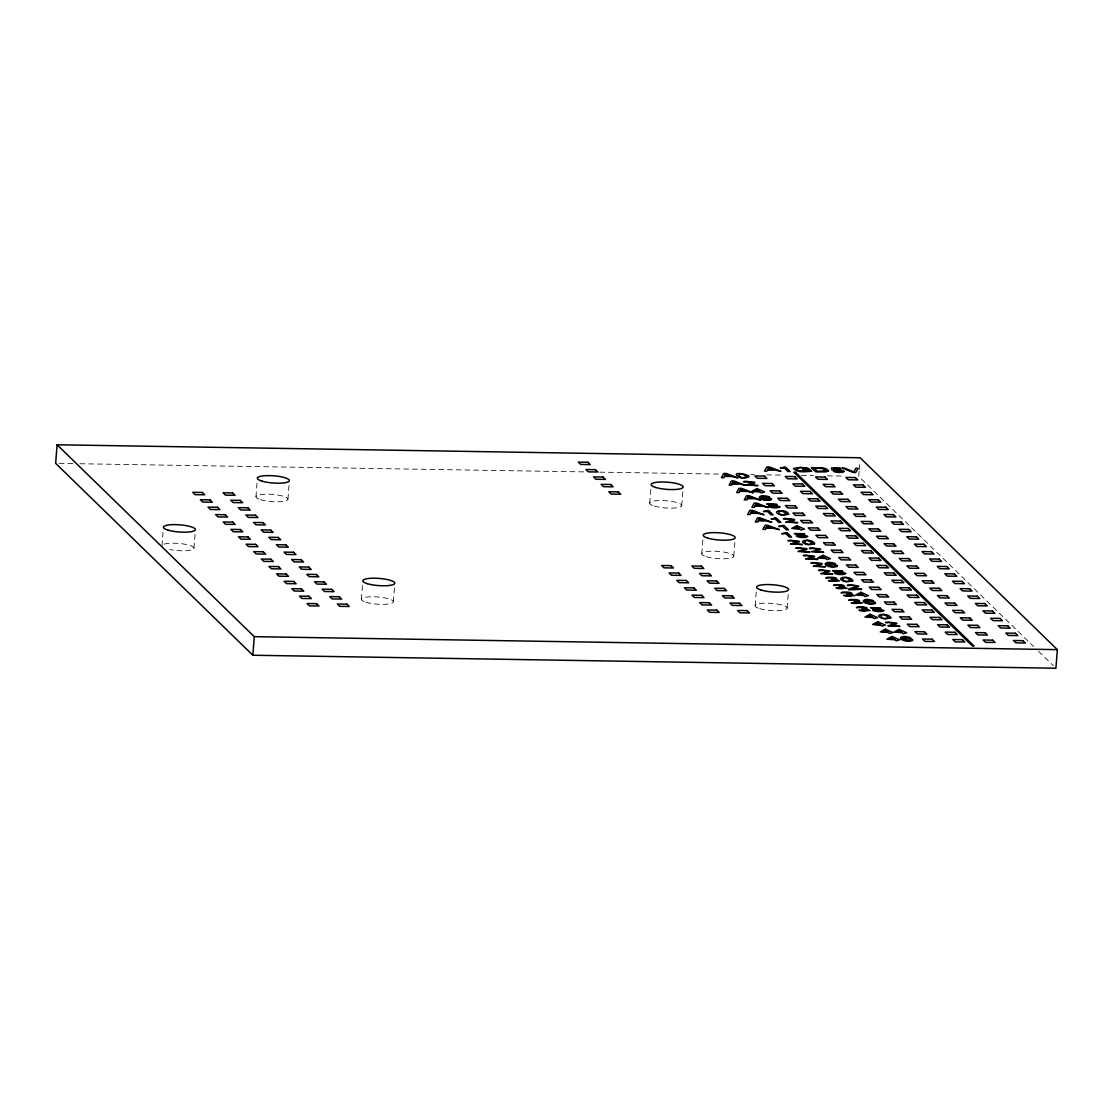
<?xml version="1.0" encoding="UTF-8"?>
<svg xmlns="http://www.w3.org/2000/svg" width="1113" height="1113" viewBox="0 0 1113 1113"><rect width="100%" height="100%" fill="white"/><g stroke="black" fill="none" stroke-linecap="round" stroke-linejoin="round"><path stroke-width="0.75" stroke-dasharray="5 3.75" d="M161.969 545.76L163.013 532.237M193.954 548.208L195.137 533.002M255.962 496.76L257.131 481.567M287.947 499.208L289.116 484.016M361.377 599.351L362.546 584.144M393.376 601.799L394.545 586.593M649.742 503.132L650.91 487.939M681.726 505.58L682.895 490.388M701.774 553.773L702.943 538.567M733.759 556.222L734.942 541.015M755.17 605.722L756.339 590.516M787.155 608.171L788.324 592.965M859.111 471.272L858.721 476.336L1033.601 646.5M859.25 469.589L859.89 461.144M59.128 463.411L73.027 463.634M79.983 463.745L585.814 471.926M599.726 472.149L721.405 474.124M750.955 474.597L754.433 474.653M766.593 474.848L783.983 475.126M801.36 475.418L813.533 475.613M827.432 475.835L844.823 476.114M1038.554 651.328L1053.441 665.811M164.237 544.118A16.041 3.603 4.4 0 1 186.177 544.48A16.041 3.603 4.4 0 1 191.7 549.836A16.041 3.603 4.4 0 1 169.76 549.488M759.678 608.616A16.041 3.603 4.4 0 0 786.543 609.061A16.041 3.603 4.4 0 0 767.26 603.149A16.041 3.603 4.4 0 0 759.678 608.616M706.282 556.667A16.041 3.603 4.4 0 0 733.161 557.112A16.041 3.603 4.4 0 0 713.878 551.199A16.041 3.603 4.4 0 0 706.282 556.667M654.249 506.039A16.041 3.603 4.4 0 0 681.114 506.471A16.041 3.603 4.4 0 0 661.832 500.558A16.041 3.603 4.4 0 0 654.249 506.039M365.885 602.244A16.041 3.603 4.4 0 0 392.764 602.69A16.041 3.603 4.4 0 0 373.481 596.777A16.041 3.603 4.4 0 0 365.885 602.244M260.47 499.667A16.041 3.603 4.4 0 0 287.335 500.099A16.041 3.603 4.4 0 0 268.052 494.2A16.041 3.603 4.4 0 0 260.47 499.667"/><path stroke-width="1.5" d="M57.083 444.769L55.65 463.356L252.846 655.237L1055.917 668.231L1057.35 649.644L860.154 457.763L57.083 444.769L254.279 636.664L1057.35 649.644M252.846 655.237L254.279 636.664M847.383 585.452L849.539 585.716A3.13 0.71 4.4 0 1 850.875 585.299C869.99 585.786 828.698 591.448 861.768 589.236L852.614 588.596L858.624 586.621A5.454 1.224 4.4 0 0 858.193 585.869L848.816 584.951A4.786 1.071 4.4 0 0 847.383 585.452M740.228 477.574C724.382 468.976 762.391 476.517 743.456 478.034A4.814 1.085 4.4 0 1 740.228 477.574M746.6 476.823C736.333 480.941 736.931 468.295 746.6 476.823M786.432 513.914C776.164 518.032 776.763 505.399 786.432 513.914M812.434 543.492C802.167 547.61 802.765 534.977 812.434 543.492M850.527 580.541C840.259 584.673 840.858 572.026 850.527 580.541M888.619 617.618C878.352 621.736 878.95 609.103 888.619 617.618M826.055 577.981L832.969 577.856L834.374 578.51L831.3 579.456L837.199 580.499L834.374 581.153A3.228 0.723 4.4 0 1 830.952 580.652L828.42 580.541A5.37 1.21 4.4 0 0 830.618 581.195L839.466 580.847L834.973 579.219L835.863 579.08A3.84 0.863 4.4 0 0 836.503 578.398L836.044 578.106A4.605 1.043 4.4 0 0 833.011 577.383L828.364 577.23A4.995 1.127 4.4 0 0 826.542 577.577L826.055 577.981M833.679 585.382L840.593 585.257L841.943 586.078L838.924 586.871L844.809 587.914L841.985 588.568A3.228 0.723 4.4 0 1 838.576 588.054L836.044 587.956A5.37 1.21 4.4 0 0 838.228 588.596L847.09 588.262L842.597 586.634L843.487 586.495A3.84 0.863 4.4 0 0 844.127 585.8L843.668 585.521A4.605 1.043 4.4 0 0 840.635 584.798L835.974 584.645A4.995 1.127 4.4 0 0 834.152 584.993L833.679 585.382M841.289 592.798L848.203 592.673L849.553 593.479L846.534 594.286L852.433 595.316L849.609 595.984A3.228 0.723 4.4 0 1 846.186 595.469L843.654 595.372A5.37 1.21 4.4 0 0 845.852 596.011L854.701 595.678L850.207 594.05L851.097 593.911A3.84 0.863 4.4 0 0 851.737 593.215L851.278 592.923A4.605 1.043 4.4 0 0 848.245 592.213L843.598 592.06A4.995 1.127 4.4 0 0 841.776 592.408L841.289 592.798M848.913 600.213L855.827 600.088L857.177 600.895L854.158 601.688L860.043 602.731L857.219 603.385A3.228 0.723 4.4 0 1 853.81 602.884L851.278 602.787A5.37 1.21 4.4 0 0 853.462 603.427L862.325 603.093L857.831 601.465L858.721 601.326A3.84 0.863 4.4 0 0 859.361 600.63L858.902 600.338A4.605 1.043 4.4 0 0 855.869 599.629L851.208 599.476A4.995 1.127 4.4 0 0 849.386 599.81L848.913 600.213M856.537 607.628L863.438 607.503L864.787 608.31L861.768 609.103L867.667 610.147L864.843 610.8A3.228 0.723 4.4 0 1 861.42 610.3L858.888 610.202A5.37 1.21 4.4 0 0 861.086 610.842L869.935 610.508L865.441 608.881L866.331 608.741A3.84 0.863 4.4 0 0 866.971 608.046L866.526 607.754A4.605 1.043 4.4 0 0 863.479 607.03L858.833 606.877A4.995 1.127 4.4 0 0 857.01 607.225L856.537 607.628M761.083 496.982L761.501 497.97C766.996 495.535 779.086 500.878 765.243 500.154A5.774 1.294 4.4 0 1 761.876 499.473C755.699 497.344 762.002 494.687 765.466 496.036A4.605 1.043 4.4 0 1 768.61 496.621L769.598 497.08L761.083 496.982M826.931 563.651L827.335 564.639C832.83 562.204 844.934 567.547 831.077 566.837A5.774 1.294 4.4 0 1 827.71 566.141C821.533 564.027 827.835 561.369 831.3 562.705A4.605 1.043 4.4 0 1 834.444 563.303L835.432 563.748L826.931 563.651M865.01 600.714L865.427 601.702C870.909 599.267 883.012 604.609 869.156 603.886A5.774 1.294 4.4 0 1 865.803 603.204C859.612 601.076 865.928 598.418 869.392 599.768A4.605 1.043 4.4 0 1 872.536 600.352L873.524 600.811L865.01 600.714M902.212 637.763L902.629 638.751C908.125 636.316 920.228 641.658 906.372 640.949A5.774 1.294 4.4 0 1 903.005 640.253C896.828 638.139 903.13 635.481 906.594 636.817A4.605 1.043 4.4 0 1 909.738 637.415L910.726 637.86L902.212 637.763M762.544 498.415C763.142 500.21 771.323 500.753 768.986 498.527A3.534 0.793 4.4 0 0 767.316 498.095L762.544 498.415M828.392 565.098C828.99 566.879 837.157 567.421 834.82 565.209A3.534 0.793 4.4 0 0 833.15 564.764L828.392 565.098M866.471 602.147C867.069 603.942 875.249 604.484 872.912 602.258A3.534 0.793 4.4 0 0 871.229 601.827L866.471 602.147M903.686 639.21C904.271 640.991 912.451 641.547 910.114 639.321A3.534 0.793 4.4 0 0 908.445 638.876L903.686 639.21M746.169 485.031L757.925 485.588L748.771 484.934L754.781 482.959A5.454 1.224 4.4 0 0 754.35 482.207L744.973 481.303A4.786 1.071 4.4 0 0 743.526 481.804L745.682 482.054A3.13 0.71 4.4 0 1 747.032 481.637L752.513 482.708L746.169 485.031M786.001 522.122L797.757 522.679L788.602 522.025L794.612 520.049A5.454 1.224 4.4 0 0 794.167 519.298L784.79 518.394A4.786 1.071 4.4 0 0 783.357 518.895L785.514 519.145A3.13 0.71 4.4 0 1 786.863 518.741L792.345 519.799L786.001 522.122M790.633 543.993L802.39 544.549L793.235 543.895L799.245 541.92A5.454 1.224 4.4 0 0 798.814 541.168L789.437 540.264A4.786 1.071 4.4 0 0 788.004 540.765L790.16 541.015A3.13 0.71 4.4 0 1 791.496 540.612L796.991 541.669L790.633 543.993M798.327 551.478L810.083 552.034L800.929 551.38L806.939 549.405A5.454 1.224 4.4 0 0 806.508 548.653L797.131 547.749A4.786 1.071 4.4 0 0 795.698 548.25L797.854 548.514A3.13 0.71 4.4 0 1 799.19 548.097L804.685 549.168L798.327 551.478M805.951 558.893L817.707 559.449L808.553 558.796L814.563 556.82A5.454 1.224 4.4 0 0 814.118 556.069L804.741 555.164A4.786 1.071 4.4 0 0 803.308 555.665L805.464 555.916A3.13 0.71 4.4 0 1 806.814 555.498L812.295 556.57L805.951 558.893M812.003 551.7L823.759 552.257L814.605 551.603L820.615 549.627A5.454 1.224 4.4 0 0 820.184 548.876L810.807 547.972A4.786 1.071 4.4 0 0 809.36 548.472L811.516 548.723A3.13 0.71 4.4 0 1 812.866 548.319L818.361 549.377L812.003 551.7M813.492 566.239L825.248 566.781L816.093 566.141L822.104 564.152A5.454 1.224 4.4 0 0 821.672 563.415L812.295 562.496A4.786 1.071 4.4 0 0 810.848 562.997L813.005 563.261A3.13 0.71 4.4 0 1 814.354 562.844L819.836 563.915L813.492 566.239M821.102 573.64L832.858 574.197L823.717 573.543L829.714 571.567A5.454 1.224 4.4 0 0 829.282 570.83L819.905 569.912A4.786 1.071 4.4 0 0 818.472 570.413L820.629 570.677A3.13 0.71 4.4 0 1 821.964 570.259L827.46 571.331L821.102 573.64M888.174 625.826L899.944 626.382L890.79 625.729L896.786 623.753A5.454 1.224 4.4 0 0 896.355 623.002L886.978 622.097A4.786 1.071 4.4 0 0 885.545 622.598L887.701 622.863A3.13 0.71 4.4 0 1 889.037 622.445L894.532 623.517L888.174 625.826M793.569 468.531C797.52 473.136 806.132 471.606 811.739 471.216L810.097 469.616L802.64 469.491L809.165 470.882C792.734 472.802 792.261 464.928 808.901 468.712L800.386 467.307L793.569 468.531M779.823 506.791C778.001 509.295 763.935 506.916 770.266 505.288L766.634 503.939L776.109 504.106A4.605 1.03 4.4 0 1 777.041 504.815L775.205 505.358L779.823 506.791M807.579 536.396C805.742 538.901 791.691 536.522 798.021 534.894L794.376 533.544L803.864 533.711A4.605 1.03 4.4 0 1 804.782 534.421L802.946 534.963L807.579 536.396M845.657 573.459C843.835 575.964 829.769 573.598 836.113 571.957L832.468 570.607L841.957 570.774A4.605 1.03 4.4 0 1 842.875 571.484L841.038 572.04L845.657 573.459M883.75 610.522C881.913 613.026 867.862 610.647 874.192 609.02L870.547 607.67L880.035 607.837A4.605 1.03 4.4 0 1 880.953 608.547L879.131 609.089L883.75 610.522M725.439 474.319L724.674 475.947L730.643 476.044L725.439 474.319M733.133 481.804L732.368 483.432L738.336 483.529L733.133 481.804M740.743 489.205L739.992 490.847L745.96 490.944L740.743 489.205M748.298 496.551L747.533 498.179L753.501 498.276L748.298 496.551M751.595 511.187L750.844 512.815L756.798 512.912L751.595 511.187M755.908 503.966L755.157 505.594L761.125 505.692L755.908 503.966M768.513 467.794L767.761 469.422L773.716 469.519L768.513 467.794M759.289 518.672L758.537 520.3L764.492 520.397L759.289 518.672M766.913 526.087L766.147 527.715L772.116 527.812L766.913 526.087M854.241 471.328L854.019 472.023L844.572 468.1L842.054 468.058L853.295 472.469L855.688 472.51L858.151 468.323L855.772 468.281L854.241 471.328M724.48 476.392L723.895 477.672L721.419 477.63L723.756 473.442L726.26 473.47L737.891 477.894L731.839 476.517L724.48 476.392M732.173 483.891L731.589 485.157L729.112 485.115L731.45 480.927L733.954 480.969L745.585 485.379L739.533 484.002L732.173 483.891M739.797 491.292L739.199 492.572L736.736 492.53L739.06 488.329L741.578 488.37L753.195 492.795L747.157 491.417L739.797 491.292M747.338 498.638L746.74 499.904L744.277 499.862L746.614 495.675L749.119 495.716L760.749 500.14L754.697 498.749L747.338 498.638M767.567 469.881L766.968 471.147L764.492 471.105L766.829 466.917L769.333 466.959L780.964 471.369L774.926 469.992L767.567 469.881M750.635 513.274L750.051 514.54L747.574 514.498L749.912 510.311L752.416 510.352L764.047 514.763L757.995 513.385L750.635 513.274M754.962 506.053L754.364 507.319L751.887 507.278L754.224 503.09L756.729 503.132L768.36 507.542L762.322 506.165L754.962 506.053M758.329 520.759L757.744 522.025L755.268 521.983L757.605 517.795L760.109 517.837L771.74 522.247L765.688 520.87L758.329 520.759M765.953 528.174L765.354 529.44L762.892 529.398L765.215 525.211L767.733 525.253L779.35 529.663L773.312 528.285L765.953 528.174M828.517 470.785L825.929 471.87L815.787 471.87L811.363 467.557C816.622 468.448 824.705 466.041 828.517 470.785M844.099 471.425C841.859 474.138 828.531 470.493 835.571 471.383A3.283 0.737 4.4 0 0 839.007 471.884L841.665 471.495L840.969 470.493A3.576 0.807 4.4 0 0 839.202 470.048L832.009 470.131L831.439 467.947L840.19 468.086L840.718 468.587L833.693 468.476L833.929 469.616L840.259 469.672L844.099 471.425M826.083 470.702L817.596 471.397L814.215 468.114L822.396 468.503L826.083 470.702M788.616 514.276L783.288 515.124A4.814 1.085 4.4 0 1 780.06 514.665C769.125 510.63 787.086 508.418 788.616 514.276M814.619 543.854L809.29 544.702A4.814 1.085 4.4 0 1 806.062 544.243C795.141 540.208 813.088 537.996 814.619 543.854M852.711 580.916L847.383 581.765A4.814 1.085 4.4 0 1 844.155 581.306C833.22 577.257 851.181 575.059 852.711 580.916M890.803 617.979L885.475 618.828A4.814 1.085 4.4 0 1 882.247 618.369C871.312 614.334 889.273 612.122 890.803 617.979M784.262 467.182L780.269 468.183L784.47 468.128L787.934 471.495L790.091 471.522L785.653 467.196L784.262 467.182M767.33 510.575L763.351 511.563L767.553 511.507L771.003 514.874L773.173 514.916L768.735 510.589L767.33 510.575M775.024 518.06L771.045 519.061L775.246 518.992L778.697 522.373L780.867 522.4L776.415 518.074L775.024 518.06M782.648 525.475L778.669 526.463L782.856 526.407L786.321 529.774L788.477 529.816L784.039 525.489L782.648 525.475M785.722 532.737L781.743 533.739L785.931 533.684L789.395 537.05L791.552 537.078L787.114 532.765L785.722 532.737M774.759 504.759L768.86 504.133L774.759 504.759M802.501 534.365L796.616 533.739L802.501 534.365M840.593 571.428L834.708 570.802L840.593 571.428M878.672 608.491L872.787 607.865L878.672 608.491M757.563 489.47L754.044 491.32L759.553 491.403L757.563 489.47M797.395 526.56L793.875 528.411L799.384 528.494L797.395 526.56M823.397 556.138L819.878 557.989L825.387 558.086L823.397 556.138M861.406 593.132L857.886 594.982L863.396 595.065L861.406 593.132M870.589 615.141L867.069 616.992L872.578 617.089L870.589 615.141M878.282 622.626L874.762 624.49L880.272 624.574L878.282 622.626M885.906 630.041L882.386 631.892L887.896 631.989L885.906 630.041M899.568 630.264L896.062 632.114L901.572 632.212L899.568 630.264M892.556 637.373L889.037 639.224L894.56 639.307L892.556 637.373M757.09 488.621L751.915 491.278L760.054 491.89L761.111 492.92L764.589 491.96L757.09 488.621M796.908 525.712L791.746 528.383L799.885 528.981L800.943 530.011L804.421 529.065L796.908 525.712M822.924 555.29L817.749 557.961L825.888 558.559L826.945 559.589L830.423 558.643L822.924 555.29M860.933 592.283L855.772 594.94L863.897 595.552L864.954 596.582L868.432 595.622L860.933 592.283M870.116 614.306L864.954 616.964L873.079 617.576L874.136 618.605L877.614 617.645L870.116 614.306M877.809 621.791L872.648 624.449L880.773 625.061L881.83 626.09L885.308 625.13L877.809 621.791M885.419 629.207L880.258 631.864L888.397 632.476L889.454 633.506L892.932 632.546L885.419 629.207M899.095 629.429L893.934 632.087L902.073 632.685L903.13 633.728L906.608 632.768L899.095 629.429M892.083 636.525L886.922 639.182L895.047 639.794L896.104 640.824L899.582 639.864L892.083 636.525M777.083 507.097L770.14 506.178A3.45 0.779 4.4 0 1 772.185 505.566L773.674 505.58A3.576 0.807 4.4 0 1 775.761 505.845A3.478 0.779 4.4 0 1 777.194 506.304L777.57 506.665A3.409 0.765 4.4 0 1 777.083 507.097M804.824 536.703L797.896 535.784A3.45 0.779 4.4 0 1 799.927 535.172L801.416 535.186A3.576 0.807 4.4 0 1 804.936 535.923L805.325 536.271A3.409 0.765 4.4 0 1 804.824 536.703M842.917 573.765L835.988 572.847A3.45 0.779 4.4 0 1 838.019 572.235L839.508 572.249A3.576 0.807 4.4 0 1 843.028 572.986L843.404 573.334A3.409 0.765 4.4 0 1 842.917 573.765M880.995 610.828L874.067 609.91A3.45 0.779 4.4 0 1 876.098 609.298L877.601 609.312A3.576 0.807 4.4 0 1 881.12 610.035L881.496 610.397A3.409 0.765 4.4 0 1 880.995 610.828M587.845 462.257L578.287 462.104L580.694 464.441L590.238 464.594L587.845 462.257M795.558 472.302L793.861 472.274L972.359 645.957L974.056 645.985L795.558 472.302M595.455 469.672L585.911 469.519L588.304 471.842L597.862 471.995L595.455 469.672M764.478 476.1L754.934 475.947L757.327 478.284L766.871 478.437L764.478 476.1M794.779 476.587L785.235 476.434L787.642 478.771L797.186 478.924L794.779 476.587M825.095 477.087L815.551 476.934L817.944 479.258L827.488 479.425L825.095 477.087M855.41 477.574L845.852 477.421L848.259 479.759L857.803 479.912L855.41 477.574M603.079 477.074L593.535 476.921L595.928 479.258L605.472 479.411L603.079 477.074M772.088 483.515L762.544 483.362L764.951 485.699L774.495 485.852L772.088 483.515M802.403 484.002L792.859 483.849L795.252 486.186L804.796 486.339L802.403 484.002M832.719 484.503L823.161 484.336L825.568 486.673L835.112 486.826L832.719 484.503M863.02 484.99L853.476 484.837L855.869 487.16L865.427 487.327L863.02 484.99M610.689 484.489L601.145 484.336L603.552 486.673L613.096 486.826L610.689 484.489M779.712 490.93L770.168 490.777L772.561 493.115L782.105 493.268L779.712 490.93M810.027 491.417L800.47 491.264L802.876 493.602L812.42 493.755L810.027 491.417M840.329 491.904L830.785 491.751L833.178 494.089L842.736 494.242L840.329 491.904M870.644 492.405L861.086 492.238L863.493 494.575L873.037 494.729L870.644 492.405M618.313 491.904L608.769 491.751L611.162 494.089L620.706 494.242L618.313 491.904M787.322 498.346L777.778 498.193L780.185 500.516L789.729 500.669L787.322 498.346M817.638 498.833L808.094 498.68L810.487 501.017L820.044 501.17L817.638 498.833M847.953 499.32L838.395 499.167L840.802 501.504L850.346 501.657L847.953 499.32M878.254 499.807L868.71 499.654L871.103 501.991L880.661 502.144L878.254 499.807M202.316 492.461L192.772 492.308L195.165 494.645L204.709 494.798L202.316 492.461M232.631 492.962L223.073 492.809L225.48 495.132L235.024 495.285L232.631 492.962M794.946 505.747L785.402 505.594L787.795 507.931L797.353 508.085L794.946 505.747M825.262 506.248L815.704 506.095L818.111 508.418L827.655 508.585L825.262 506.248M855.563 506.735L846.019 506.582L848.412 508.919L857.97 509.072L855.563 506.735M885.878 507.222L876.334 507.069L878.727 509.406L888.271 509.559L885.878 507.222M209.94 499.876L200.382 499.723L202.789 502.06L212.333 502.213L209.94 499.876M240.241 500.363L230.697 500.21L233.09 502.547L242.648 502.7L240.241 500.363M802.57 513.163L793.013 513.01L795.419 515.347L804.963 515.5L802.57 513.163M832.872 513.663L823.328 513.496L825.721 515.834L835.279 515.987L832.872 513.663M863.187 514.15L853.643 513.997L856.036 516.321L865.58 516.488L863.187 514.15M893.489 514.637L883.945 514.484L886.351 516.822L895.895 516.975L893.489 514.637M217.55 507.291L208.006 507.138L210.399 509.476L219.957 509.629L217.55 507.291M247.865 507.778L238.307 507.625L240.714 509.963L250.258 510.116L247.865 507.778M810.181 520.578L800.637 520.425L803.03 522.762L812.587 522.915L810.181 520.578M840.496 521.065L830.952 520.912L833.345 523.249L842.889 523.402L840.496 521.065M870.797 521.566L861.253 521.399L863.66 523.736L873.204 523.889L870.797 521.566M901.113 522.053L891.569 521.9L893.962 524.237L903.506 524.39L901.113 522.053M225.174 514.707L215.616 514.554L218.023 516.891L227.567 517.044L225.174 514.707M255.475 515.194L245.931 515.041L248.324 517.378L257.882 517.531L255.475 515.194M817.805 527.993L808.261 527.84L810.654 530.178L820.198 530.331L817.805 527.993M848.106 528.48L838.562 528.327L840.969 530.664L850.513 530.818L848.106 528.48M878.421 528.967L868.877 528.814L871.27 531.151L880.814 531.304L878.421 528.967M908.723 529.468L899.179 529.315L901.586 531.638L911.13 531.791L908.723 529.468M232.784 522.122L223.24 521.969L225.633 524.293L235.191 524.446L232.784 522.122M263.099 522.609L253.555 522.456L255.948 524.793L265.492 524.946L263.099 522.609M825.415 535.409L815.871 535.256L818.278 537.579L827.822 537.746L825.415 535.409M855.73 535.896L846.186 535.743L848.579 538.08L858.123 538.233L855.73 535.896M886.031 536.383L876.488 536.229L878.894 538.567L888.438 538.72L886.031 536.383M916.347 536.869L906.803 536.716L909.196 539.054L918.74 539.207L916.347 536.869M240.408 529.524L230.864 529.371L233.257 531.708L242.801 531.861L240.408 529.524M270.709 530.025L261.165 529.871L263.572 532.195L273.116 532.362L270.709 530.025M833.039 542.824L823.495 542.657L825.888 544.994L835.432 545.147L833.039 542.824M863.34 543.311L853.796 543.158L856.203 545.495L865.747 545.648L863.34 543.311M893.656 543.798L884.112 543.645L886.505 545.982L896.048 546.135L893.656 543.798M923.971 544.285L914.413 544.132L916.82 546.469L926.364 546.622L923.971 544.285M248.018 536.939L238.474 536.786L240.881 539.123L250.425 539.276L248.018 536.939M278.333 537.44L268.789 537.273L271.182 539.61L280.726 539.763L278.333 537.44M840.649 550.225L831.105 550.072L833.512 552.41L843.056 552.563L840.649 550.225M870.964 550.726L861.42 550.559L863.813 552.897L873.357 553.05L870.964 550.726M901.28 551.213L891.722 551.06L894.129 553.398L903.673 553.551L901.28 551.213M931.581 551.7L922.037 551.547L924.43 553.884L933.988 554.037L931.581 551.7M255.642 544.354L246.098 544.201L248.491 546.539L258.035 546.692L255.642 544.354M285.944 544.841L276.4 544.688L278.807 547.026L288.35 547.179L285.944 544.841M848.273 557.641L838.729 557.488L841.122 559.825L850.666 559.978L848.273 557.641M878.588 558.128L869.03 557.975L871.437 560.312L880.981 560.465L878.588 558.128M908.89 558.629L899.346 558.476L901.739 560.799L911.297 560.952L908.89 558.629M939.205 559.116L929.647 558.963L932.054 561.3L941.598 561.453L939.205 559.116M263.252 551.77L253.708 551.617L256.115 553.954L265.659 554.107L263.252 551.77M293.568 552.257L284.024 552.104L286.417 554.441L295.961 554.594L293.568 552.257M855.883 565.056L846.339 564.903L848.746 567.24L858.29 567.393L855.883 565.056M886.198 565.543L876.654 565.39L879.047 567.727L888.605 567.88L886.198 565.543M916.514 566.03L906.956 565.877L909.363 568.214L918.907 568.367L916.514 566.03M946.815 566.531L937.271 566.378L939.664 568.701L949.222 568.868L946.815 566.531M270.876 559.185L261.332 559.032L263.725 561.355L273.269 561.522L270.876 559.185M301.192 559.672L291.634 559.519L294.041 561.856L303.585 562.009L301.192 559.672M671.097 565.654L661.553 565.501L663.96 567.839L673.504 567.992L671.097 565.654M701.413 566.141L691.869 565.988L694.262 568.326L703.806 568.479L701.413 566.141M863.507 572.472L853.963 572.319L856.356 574.656L865.914 574.809L863.507 572.472M893.822 572.958L884.265 572.805L886.671 575.143L896.215 575.296L893.822 572.958M924.124 573.445L914.58 573.292L916.973 575.63L926.531 575.783L924.124 573.445M954.439 573.946L944.895 573.779L947.288 576.117L956.832 576.27L954.439 573.946M278.5 566.6L268.943 566.434L271.349 568.771L280.893 568.924L278.5 566.6M308.802 567.087L299.258 566.934L301.651 569.258L311.209 569.425L308.802 567.087M678.721 573.07L669.177 572.917L671.57 575.254L681.114 575.407L678.721 573.07M709.023 573.557L699.479 573.404L701.886 575.741L711.43 575.894L709.023 573.557M871.131 579.887L861.573 579.734L863.98 582.057L873.524 582.21L871.131 579.887M901.433 580.374L891.889 580.221L894.282 582.558L903.839 582.711L901.433 580.374M931.748 580.861L922.204 580.708L924.597 583.045L934.141 583.198L931.748 580.861M962.049 581.348L952.505 581.195L954.912 583.532L964.456 583.685L962.049 581.348M286.111 574.002L276.567 573.849L278.96 576.186L288.517 576.339L286.111 574.002M316.426 574.503L306.868 574.336L309.275 576.673L318.819 576.826L316.426 574.503M686.331 580.485L676.787 580.332L679.194 582.656L688.738 582.809L686.331 580.485M716.647 580.972L707.103 580.819L709.496 583.156L719.04 583.309L716.647 580.972M878.741 587.288L869.197 587.135L871.59 589.473L881.148 589.626L878.741 587.288M909.057 587.789L899.513 587.636L901.906 589.96L911.45 590.113L909.057 587.789M939.358 588.276L929.814 588.123L932.221 590.46L941.765 590.613L939.358 588.276M969.673 588.763L960.129 588.61L962.522 590.947L972.066 591.1L969.673 588.763M293.735 581.417L284.177 581.264L286.584 583.602L296.128 583.755L293.735 581.417M324.036 581.904L314.492 581.751L316.885 584.088L326.443 584.242L324.036 581.904M693.956 587.887L684.412 587.734L686.804 590.071L696.348 590.224L693.956 587.887M724.271 588.387L714.713 588.234L717.12 590.558L726.664 590.711L724.271 588.387M886.365 594.704L876.821 594.551L879.214 596.888L888.758 597.041L886.365 594.704M916.667 595.191L907.123 595.038L909.53 597.375L919.074 597.528L916.667 595.191M946.982 595.692L937.438 595.538L939.831 597.862L949.375 598.029L946.982 595.692M977.284 596.178L967.74 596.025L970.146 598.363L979.69 598.516L977.284 596.178M301.345 588.833L291.801 588.68L294.194 591.017L303.752 591.17L301.345 588.833M331.66 589.32L322.116 589.167L324.509 591.504L334.053 591.657L331.66 589.32M701.566 595.302L692.022 595.149L694.429 597.486L703.973 597.639L701.566 595.302M731.881 595.789L722.337 595.636L724.73 597.973L734.288 598.126L731.881 595.789M893.976 602.119L884.432 601.966L886.838 604.303L896.382 604.456L893.976 602.119M924.291 602.606L914.747 602.453L917.14 604.79L926.684 604.943L924.291 602.606M954.592 603.107L945.048 602.94L947.455 605.277L956.999 605.43L954.592 603.107M984.908 603.594L975.364 603.441L977.757 605.764L987.301 605.931L984.908 603.594M308.969 596.248L299.425 596.095L301.818 598.432L311.362 598.585L308.969 596.248M339.27 596.735L329.726 596.582L332.133 598.919L341.677 599.072L339.27 596.735M709.19 602.717L699.646 602.564L702.039 604.902L711.597 605.055L709.19 602.717M739.505 603.204L729.947 603.051L732.354 605.389L741.898 605.542L739.505 603.204M901.6 609.534L892.056 609.381L894.449 611.719L903.993 611.872L901.6 609.534M931.901 610.021L922.357 609.868L924.764 612.206L934.308 612.359L931.901 610.021M962.216 610.508L952.672 610.355L955.065 612.693L964.609 612.846L962.216 610.508M992.532 611.009L982.974 610.842L985.381 613.18L994.925 613.333L992.532 611.009M316.579 603.663L307.035 603.51L309.442 605.834L318.986 605.987L316.579 603.663M346.894 604.15L337.35 603.997L339.743 606.335L349.287 606.488L346.894 604.15M716.814 610.133L707.256 609.98L709.663 612.317L719.207 612.47L716.814 610.133M747.115 610.62L737.571 610.467L739.964 612.804L749.522 612.957L747.115 610.62M909.21 616.95L899.666 616.797L902.073 619.12L911.617 619.273L909.21 616.95M939.525 617.437L929.981 617.284L932.374 619.621L941.918 619.774L939.525 617.437M969.84 617.924L960.282 617.771L962.689 620.108L972.233 620.261L969.84 617.924M1000.142 618.411L990.598 618.258L992.991 620.595L1002.549 620.748L1000.142 618.411M916.834 624.351L907.29 624.198L909.683 626.536L919.227 626.689L916.834 624.351M947.135 624.852L937.591 624.699L939.998 627.022L949.542 627.189L947.135 624.852M977.451 625.339L967.907 625.186L970.299 627.523L979.857 627.676L977.451 625.339M1007.766 625.826L998.208 625.673L1000.615 628.01L1010.159 628.163L1007.766 625.826M924.444 631.767L914.9 631.614L917.307 633.951L926.851 634.104L924.444 631.767M954.759 632.267L945.215 632.101L947.608 634.438L957.166 634.591L954.759 632.267M985.075 632.754L975.517 632.601L977.924 634.925L987.468 635.092L985.075 632.754M1015.376 633.241L1005.832 633.088L1008.225 635.426L1017.783 635.579L1015.376 633.241M932.068 639.182L922.524 639.029L924.917 641.366L934.475 641.519L932.068 639.182M962.383 639.669L952.825 639.516L955.232 641.853L964.776 642.006L962.383 639.669M992.685 640.17L983.141 640.003L985.534 642.34L995.092 642.493L992.685 640.17M1023 640.657L1013.456 640.504L1015.849 642.841L1025.393 642.994L1023 640.657M707.715 538.094A16.041 3.603 4.4 0 0 734.58 538.525A16.041 3.603 4.4 0 0 715.297 532.626A16.041 3.603 4.4 0 0 707.715 538.094M761.097 590.043A16.041 3.603 4.4 0 0 787.976 590.474A16.041 3.603 4.4 0 0 768.693 584.562A16.041 3.603 4.4 0 0 761.097 590.043M655.682 487.452A16.041 3.603 4.4 0 0 682.547 487.897A16.041 3.603 4.4 0 0 663.265 481.985A16.041 3.603 4.4 0 0 655.682 487.452M261.903 481.094A16.041 3.603 4.4 0 0 288.768 481.526A16.041 3.603 4.4 0 0 269.485 475.613A16.041 3.603 4.4 0 0 261.903 481.094M367.318 583.671A16.041 3.603 4.4 0 0 394.183 584.102A16.041 3.603 4.4 0 0 374.9 578.204A16.041 3.603 4.4 0 0 367.318 583.671M167.91 530.08A16.041 3.603 4.4 0 0 194.775 530.511A16.041 3.603 4.4 0 0 175.492 524.613A16.041 3.603 4.4 0 0 167.91 530.08"/></g></svg>
